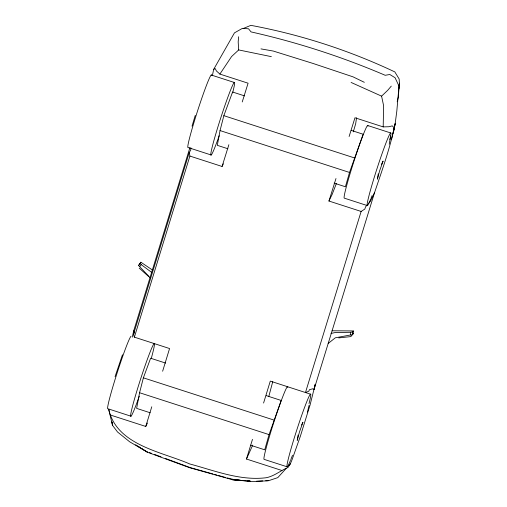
<?xml version="1.0" encoding="UTF-8"?>
<svg xmlns="http://www.w3.org/2000/svg" width="507" height="507" viewBox="0 0 507 507"><rect width="100%" height="100%" fill="white"/><g stroke="black" fill="none" stroke-linecap="round" stroke-linejoin="round"><path stroke-width="0.76" d="M328.156 343.486L335.298 337.814L350.559 334.956L350.571 332.3L352.416 332.022L353.303 330.932L332.104 330.792M350.559 334.956L352.403 334.677L352.416 332.022M338.746 337.909L350.863 336.597L353.29 333.593L353.303 330.932M367.581 204.524L365.617 206.799L364.799 209.087L361.123 211.444L305.48 392.494L308.82 391.22L309.403 389.718L312.787 388.774L313.998 389.636L374.61 192.438C381.79 171.125 389.509 149.819 394.192 127.796L392.279 125.863L388.888 126.737L383.191 126.896L383.615 105.722L381.587 96.146L351.091 82.445M243.17 28.544L250.851 25.35C300.575 34.603 349.108 50.313 394.833 71.918L399.155 78.997L399.402 83.192L398.318 97.122L397.209 101.742M398.984 88.56L399.402 83.192M190.898 147.867L190.695 150.224L189.295 152.328L133.449 334.506L134.38 337.155L169.572 348.537L162.633 371.232M238.645 36.751L238.182 41.948L238.696 49.933L231.579 56.55L219.88 74.079L216.407 70.955L215.215 68.597L213.65 69.408L212.357 75.739M356.548 117.757L355.673 123.74L353.297 131.845M298.084 435.057L297.229 440.387L299.428 432.103L302.933 422.28L301.557 425.018M378.26 173.838L377.404 179.174L379.604 170.891L383.108 161.061L381.397 164.483M389.218 144.21L390.669 135.914M244.583 95.899L232.574 92.014L223.847 115.672L220.044 130.572L217.307 145.338L227.858 148.747M165.631 363.082L150.623 358.227L143.38 377.835L139.577 392.735L136.624 408.376L150.186 412.768M393.267 133.088L395.175 123.6L396.823 111.065L399.003 86.089L395.061 77.717L389.794 74.497L385.2 75.29C341.991 56.797 296.925 42.208 251.066 31.909L248.538 28.81L242.422 28.354L234.456 32.873L213.65 69.408M393.489 131.852L395.175 123.6L391.518 139.45M272.747 381.676L268.742 396.683M132.283 337.161L133.69 330.849L189.922 147.588M315.253 384.293L310.094 404.903L300.347 436.286L292.121 459.557L290.353 463.854L288.014 467.454C280.548 470.578 274.274 476.181 266.181 477.74C239.824 480.966 214.715 470.623 189.738 463.962C161.651 451.655 116.876 445.387 108.745 409.479L112.491 425.303L117.554 432.015L129.627 441.774L147.657 452.314L189.479 467.663L232.295 479.685L252.93 481.65L268.228 480.75M313.998 389.636L315.227 384.274M307.464 412.096L309.036 405.423M266.188 395.606L281.195 400.46L269.059 434.613L264.73 449.81L250.414 445.178M351.148 130.362L363.151 134.247L349.526 172.45L345.413 186.766L334.113 183.109M192.045 126.142L195.252 115.393M134.38 337.155L189.891 156.061L189.295 152.328M110.323 414.999L145.756 426.457L151.764 406.785M281.898 470.49L246.465 459.031L252.48 439.36M263.577 403.046L270.288 381.112L310.538 394.173M189.891 156.061L222.072 166.467L228.866 144.717M242.232 101.958L248.094 83.205L219.88 74.079M361.123 211.444L328.948 201.038L335.983 178.534M349.108 136.522L354.97 117.77L383.191 126.896M115.07 376.612L122.466 354.761M252.695 445.127L246.465 459.031M336.356 183.553L332.142 194.403L328.948 201.038M374.61 192.438L370.522 201.114L368.557 203.389M222.072 166.467L223.346 163.818M145.756 426.457L147.436 423.028M150.433 278.026L138.582 265.516L140.87 262.227L152.607 270.123M140.87 262.227L138.582 265.516M139.666 266.752L141.149 264.572L140.065 263.342M352.403 334.677L353.29 333.593M391.277 86.114L387.709 90.303L381.587 96.146M133.449 334.506L134.222 333.625M286.163 468.443L277.792 477.632L268.735 480.642L265.7 480.775M288.781 465.572L290.353 463.854M330.995 333.416L335.323 332.522L350.571 332.3M256.574 481.168L262.658 480.909M234.754 479.742L227.174 477.936M236.325 479.856L240.242 480.161M243.373 480.395L244.938 480.516M240.16 480.281L232.295 479.685L250.052 481.194L247.86 480.902M241.738 480.402L244.881 480.642M248.031 480.883L250.388 481.061M260.978 48.894L273.26 51.049L313.25 63.521L352.999 76.836L364.337 82.318M238.696 49.933L271.353 56.651M190.347 467.644L212.896 473.944M214.398 474.368L216.654 474.996M218.156 475.42L225.672 477.518M211.242 75.011L234.278 82.464M367.676 125.508L390.713 132.954M223.847 115.672L354.735 158.007M220.044 130.572L349.526 172.45M211.166 154.99L188.129 147.543A38.177 2.123 -72.1 0 1 197.99 109.62A38.177 2.123 -72.1 0 1 211.596 75.359M367.353 205.608L344.316 198.155A38.177 2.123 -72.1 0 1 354.856 158.469A38.177 2.123 -72.1 0 1 367.917 126.205M143.38 377.835L274.268 420.164M139.577 392.735L269.059 434.613M130.983 416.209L107.953 408.756A38.177 2.123 -72.1 0 1 116.585 374.641A38.177 2.123 -72.1 0 1 131.066 336.23M287.171 466.827L264.141 459.374A38.177 2.123 -72.1 0 1 274.68 419.688A38.177 2.123 -72.1 0 1 287.742 387.424M149.286 452.517L151.485 453.328M154.42 454.405L161.017 456.839M165.415 458.461L189.618 467.372M136.579 445.457L147.657 452.314L141.624 448.543M135.597 444.772L136.934 445.609M138.278 446.452L140.287 447.706M141.149 264.572L151.555 272.316M139.235 268.152L148.494 276.378M133.69 330.849L134.38 332.598M112.028 421.786L112.491 425.303L112.098 422.261M290.498 460.362A38.177 2.123 -72.1 0 1 289.738 453.404A38.177 2.123 -72.1 0 1 305.816 404.13A38.177 2.123 -72.1 0 1 309.036 403.572M292.501 455.28A38.177 2.123 -72.1 0 1 290.803 459.627M370.68 199.15A38.177 2.123 -72.1 0 1 369.616 193.287A38.177 2.123 -72.1 0 1 385.2 144.989A38.177 2.123 -72.1 0 1 389.877 139.634M372.087 195.607A38.177 2.123 -72.1 0 1 370.978 198.408M219.208 135.749A38.177 2.123 -72.1 0 1 211.723 149.02A38.177 2.123 -72.1 0 1 228.365 95.836A38.177 2.123 -72.1 0 1 232.624 92.863M139.292 396.214A38.177 2.123 -72.1 0 1 131.725 409.479A38.177 2.123 -72.1 0 1 149.178 354.431A38.177 2.123 -72.1 0 1 151.282 358.398"/></g></svg>
